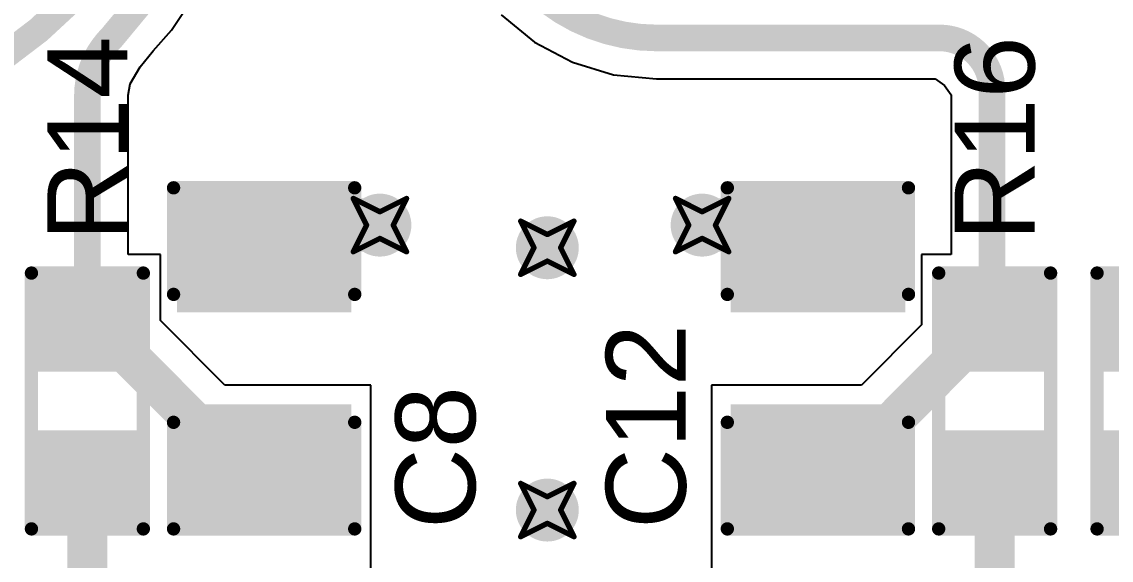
# Model space of a CAD drawing. Header units: inches. Extents: x -0.03 to 9.71, y 0.01 to 4.44.
# Drawn here: x 0.9705 to 1.3794, y 1.3198 to 1.5218 of the extents above; entities that cross this region are included whole.
import ezdxf

# ---------------------------------------------------------------- set-up
doc = ezdxf.new("R2010")
doc.units = ezdxf.units.IN
doc.header["$MEASUREMENT"] = 0
for name, color, linetype in [('Bottom Layer', 5, 'Continuous'), ('Drill Drawing', 1, 'Continuous'), ('Layer 1', 16, 'Continuous'), ('Layer 2', 76, 'Continuous'), ('Top Layer', 1, 'Continuous'), ('Top Overlay', 2, 'Continuous'), ('Top Paste', 8, 'Continuous'), ('Top Solder', 216, 'Continuous'), ('Via Holes', 16, 'Continuous')]:
    doc.layers.add(name, color=color, linetype=linetype)
doc.styles.add('Arial', font='', dxfattribs={"height": 0.2})
doc.styles.get('Arial').set_extended_font_data('Arial')

# ---------------------------------------------------------------- blocks, each defined once
blk = doc.blocks.new('R___0603_71')
at = {"layer": 'Top Layer'}
for points in [[(-0.015, 0.0175), (-0.015, -0.0175), (-0.045, -0.0175), (-0.045, 0.0175)], [(0.045, 0.0175), (0.045, -0.0175), (0.015, -0.0175), (0.015, 0.0175)]]:
    blk.add_hatch(color=1, dxfattribs=at).paths.add_polyline_path(points)
at = {"layer": 'Top Paste'}
for points in [[(-0.015, 0.0175), (-0.015, -0.0175), (-0.045, -0.0175), (-0.045, 0.0175)], [(0.045, 0.0175), (0.045, -0.0175), (0.015, -0.0175), (0.015, 0.0175)]]:
    blk.add_hatch(color=8, dxfattribs=at).paths.add_polyline_path(points)
at = {"layer": 'Top Solder'}
for points in [[(-0.011, 0.0215), (-0.011, -0.0215), (-0.049, -0.0215), (-0.049, 0.0215)], [(0.049, 0.0215), (0.049, -0.0215), (0.011, -0.0215), (0.011, 0.0215)]]:
    blk.add_hatch(color=216, dxfattribs=at).paths.add_polyline_path(points)
at = {"layer": 'Top Overlay'}
for points in [[(-0.048, 0.021, 0.005, 0.005, 0), (0.048, 0.021, 0.005, 0.005, 0)], [(-0.048, 0.021, 0.005, 0.005, 0), (-0.048, -0.021, 0.005, 0.005, 0)], [(0.048, 0.021, 0.005, 0.005, 0), (0.048, -0.021, 0.005, 0.005, 0)], [(-0.048, -0.021, 0.005, 0.005, 0), (0.048, -0.021, 0.005, 0.005, 0)]]:
    blk.add_lwpolyline(points, format="xyseb", dxfattribs=at)
for points in [[(-0.04925, 0.021, 0.0025, 0.0025, 1), (-0.04675, 0.021, 0.0025, 0.0025, 1)], [(-0.04925, 0.021, 0.0025, 0.0025, 1), (-0.04675, 0.021, 0.0025, 0.0025, 1)], [(0.04675, 0.021, 0.0025, 0.0025, 1), (0.04925, 0.021, 0.0025, 0.0025, 1)], [(0.04675, 0.021, 0.0025, 0.0025, 1), (0.04925, 0.021, 0.0025, 0.0025, 1)], [(-0.04925, -0.021, 0.0025, 0.0025, 1), (-0.04675, -0.021, 0.0025, 0.0025, 1)], [(-0.04925, -0.021, 0.0025, 0.0025, 1), (-0.04675, -0.021, 0.0025, 0.0025, 1)], [(0.04675, -0.021, 0.0025, 0.0025, 1), (0.04925, -0.021, 0.0025, 0.0025, 1)], [(0.04675, -0.021, 0.0025, 0.0025, 1), (0.04925, -0.021, 0.0025, 0.0025, 1)]]:
    blk.add_lwpolyline(points, format="xyseb", close=True, dxfattribs=at)
blk = doc.blocks.new('R___0603_75')
at = {"layer": 'Top Layer'}
for points in [[(-0.015, 0.0175), (-0.015, -0.0175), (-0.045, -0.0175), (-0.045, 0.0175)], [(0.045, 0.0175), (0.045, -0.0175), (0.015, -0.0175), (0.015, 0.0175)]]:
    blk.add_hatch(color=1, dxfattribs=at).paths.add_polyline_path(points)
at = {"layer": 'Top Paste'}
for points in [[(-0.015, 0.0175), (-0.015, -0.0175), (-0.045, -0.0175), (-0.045, 0.0175)], [(0.045, 0.0175), (0.045, -0.0175), (0.015, -0.0175), (0.015, 0.0175)]]:
    blk.add_hatch(color=8, dxfattribs=at).paths.add_polyline_path(points)
at = {"layer": 'Top Solder'}
for points in [[(-0.011, 0.0215), (-0.011, -0.0215), (-0.049, -0.0215), (-0.049, 0.0215)], [(0.049, 0.0215), (0.049, -0.0215), (0.011, -0.0215), (0.011, 0.0215)]]:
    blk.add_hatch(color=216, dxfattribs=at).paths.add_polyline_path(points)
at = {"layer": 'Top Overlay'}
for points in [[(-0.048, 0.021, 0.005, 0.005, 0), (0.048, 0.021, 0.005, 0.005, 0)], [(-0.048, 0.021, 0.005, 0.005, 0), (-0.048, -0.021, 0.005, 0.005, 0)], [(0.048, 0.021, 0.005, 0.005, 0), (0.048, -0.021, 0.005, 0.005, 0)], [(-0.048, -0.021, 0.005, 0.005, 0), (0.048, -0.021, 0.005, 0.005, 0)]]:
    blk.add_lwpolyline(points, format="xyseb", dxfattribs=at)
for points in [[(-0.04925, 0.021, 0.0025, 0.0025, 1), (-0.04675, 0.021, 0.0025, 0.0025, 1)], [(-0.04925, 0.021, 0.0025, 0.0025, 1), (-0.04675, 0.021, 0.0025, 0.0025, 1)], [(0.04675, 0.021, 0.0025, 0.0025, 1), (0.04925, 0.021, 0.0025, 0.0025, 1)], [(0.04675, 0.021, 0.0025, 0.0025, 1), (0.04925, 0.021, 0.0025, 0.0025, 1)], [(-0.04925, -0.021, 0.0025, 0.0025, 1), (-0.04675, -0.021, 0.0025, 0.0025, 1)], [(-0.04925, -0.021, 0.0025, 0.0025, 1), (-0.04675, -0.021, 0.0025, 0.0025, 1)], [(0.04675, -0.021, 0.0025, 0.0025, 1), (0.04925, -0.021, 0.0025, 0.0025, 1)], [(0.04675, -0.021, 0.0025, 0.0025, 1), (0.04925, -0.021, 0.0025, 0.0025, 1)]]:
    blk.add_lwpolyline(points, format="xyseb", close=True, dxfattribs=at)
blk = doc.blocks.new('R___0603_77')
at = {"layer": 'Top Layer'}
for points in [[(-0.015, 0.0175), (-0.015, -0.0175), (-0.045, -0.0175), (-0.045, 0.0175)], [(0.045, 0.0175), (0.045, -0.0175), (0.015, -0.0175), (0.015, 0.0175)]]:
    blk.add_hatch(color=1, dxfattribs=at).paths.add_polyline_path(points)
at = {"layer": 'Top Paste'}
for points in [[(-0.015, 0.0175), (-0.015, -0.0175), (-0.045, -0.0175), (-0.045, 0.0175)], [(0.045, 0.0175), (0.045, -0.0175), (0.015, -0.0175), (0.015, 0.0175)]]:
    blk.add_hatch(color=8, dxfattribs=at).paths.add_polyline_path(points)
at = {"layer": 'Top Solder'}
for points in [[(-0.011, 0.0215), (-0.011, -0.0215), (-0.049, -0.0215), (-0.049, 0.0215)], [(0.049, 0.0215), (0.049, -0.0215), (0.011, -0.0215), (0.011, 0.0215)]]:
    blk.add_hatch(color=216, dxfattribs=at).paths.add_polyline_path(points)
at = {"layer": 'Top Overlay'}
for points in [[(-0.048, 0.021, 0.005, 0.005, 0), (0.048, 0.021, 0.005, 0.005, 0)], [(-0.048, 0.021, 0.005, 0.005, 0), (-0.048, -0.021, 0.005, 0.005, 0)], [(0.048, 0.021, 0.005, 0.005, 0), (0.048, -0.021, 0.005, 0.005, 0)], [(-0.048, -0.021, 0.005, 0.005, 0), (0.048, -0.021, 0.005, 0.005, 0)]]:
    blk.add_lwpolyline(points, format="xyseb", dxfattribs=at)
for points in [[(-0.04925, 0.021, 0.0025, 0.0025, 1), (-0.04675, 0.021, 0.0025, 0.0025, 1)], [(-0.04925, 0.021, 0.0025, 0.0025, 1), (-0.04675, 0.021, 0.0025, 0.0025, 1)], [(0.04675, 0.021, 0.0025, 0.0025, 1), (0.04925, 0.021, 0.0025, 0.0025, 1)], [(0.04675, 0.021, 0.0025, 0.0025, 1), (0.04925, 0.021, 0.0025, 0.0025, 1)], [(-0.04925, -0.021, 0.0025, 0.0025, 1), (-0.04675, -0.021, 0.0025, 0.0025, 1)], [(-0.04925, -0.021, 0.0025, 0.0025, 1), (-0.04675, -0.021, 0.0025, 0.0025, 1)], [(0.04675, -0.021, 0.0025, 0.0025, 1), (0.04925, -0.021, 0.0025, 0.0025, 1)], [(0.04675, -0.021, 0.0025, 0.0025, 1), (0.04925, -0.021, 0.0025, 0.0025, 1)]]:
    blk.add_lwpolyline(points, format="xyseb", close=True, dxfattribs=at)
blk = doc.blocks.new('C___0805_182')
at = {"layer": 'Top Layer'}
for points in [[(-0.06, 0.03), (-0.02, 0.03), (-0.02, -0.03), (-0.06, -0.03)], [(0.02, 0.03), (0.06, 0.03), (0.06, -0.03), (0.02, -0.03)]]:
    blk.add_hatch(color=1, dxfattribs=at).paths.add_polyline_path(points)
at = {"layer": 'Top Paste'}
for points in [[(-0.06, 0.03), (-0.02, 0.03), (-0.02, -0.03), (-0.06, -0.03)], [(0.02, 0.03), (0.06, 0.03), (0.06, -0.03), (0.02, -0.03)]]:
    blk.add_hatch(color=8, dxfattribs=at).paths.add_polyline_path(points)
at = {"layer": 'Top Solder'}
for points in [[(-0.06276, 0.03276), (-0.01724, 0.03276), (-0.01724, -0.03276), (-0.06276, -0.03276)], [(0.01724, 0.03276), (0.06276, 0.03276), (0.06276, -0.03276), (0.01724, -0.03276)]]:
    blk.add_hatch(color=216, dxfattribs=at).paths.add_polyline_path(points)
at = {"layer": 'Top Overlay'}
for points in [[(-0.064, -0.034, 0.005, 0.005, 0), (-0.064, 0.034, 0.005, 0.005, 0)], [(-0.024, 0.034, 0.005, 0.005, 0), (-0.064, 0.034, 0.005, 0.005, 0)], [(0.064, 0.034, 0.005, 0.005, 0), (0.024, 0.034, 0.005, 0.005, 0)], [(0.064, -0.034, 0.005, 0.005, 0), (0.064, 0.034, 0.005, 0.005, 0)], [(-0.024, -0.034, 0.005, 0.005, 0), (-0.064, -0.034, 0.005, 0.005, 0)], [(0.064, -0.034, 0.005, 0.005, 0), (0.024, -0.034, 0.005, 0.005, 0)]]:
    blk.add_lwpolyline(points, format="xyseb", dxfattribs=at)
for points in [[(-0.06525, 0.034, 0.0025, 0.0025, 1), (-0.06275, 0.034, 0.0025, 0.0025, 1)], [(-0.06525, 0.034, 0.0025, 0.0025, 1), (-0.06275, 0.034, 0.0025, 0.0025, 1)], [(-0.02525, 0.034, 0.0025, 0.0025, 1), (-0.02275, 0.034, 0.0025, 0.0025, 1)], [(0.02275, 0.034, 0.0025, 0.0025, 1), (0.02525, 0.034, 0.0025, 0.0025, 1)], [(0.06275, 0.034, 0.0025, 0.0025, 1), (0.06525, 0.034, 0.0025, 0.0025, 1)], [(0.06275, 0.034, 0.0025, 0.0025, 1), (0.06525, 0.034, 0.0025, 0.0025, 1)], [(-0.06525, -0.034, 0.0025, 0.0025, 1), (-0.06275, -0.034, 0.0025, 0.0025, 1)], [(-0.06525, -0.034, 0.0025, 0.0025, 1), (-0.06275, -0.034, 0.0025, 0.0025, 1)], [(-0.02525, -0.034, 0.0025, 0.0025, 1), (-0.02275, -0.034, 0.0025, 0.0025, 1)], [(0.02275, -0.034, 0.0025, 0.0025, 1), (0.02525, -0.034, 0.0025, 0.0025, 1)], [(0.06275, -0.034, 0.0025, 0.0025, 1), (0.06525, -0.034, 0.0025, 0.0025, 1)], [(0.06275, -0.034, 0.0025, 0.0025, 1), (0.06525, -0.034, 0.0025, 0.0025, 1)]]:
    blk.add_lwpolyline(points, format="xyseb", close=True, dxfattribs=at)
blk = doc.blocks.new('C___0805_186')
at = {"layer": 'Top Layer'}
for points in [[(-0.06, 0.03), (-0.02, 0.03), (-0.02, -0.03), (-0.06, -0.03)], [(0.02, 0.03), (0.06, 0.03), (0.06, -0.03), (0.02, -0.03)]]:
    blk.add_hatch(color=1, dxfattribs=at).paths.add_polyline_path(points)
at = {"layer": 'Top Paste'}
for points in [[(-0.06, 0.03), (-0.02, 0.03), (-0.02, -0.03), (-0.06, -0.03)], [(0.02, 0.03), (0.06, 0.03), (0.06, -0.03), (0.02, -0.03)]]:
    blk.add_hatch(color=8, dxfattribs=at).paths.add_polyline_path(points)
at = {"layer": 'Top Solder'}
for points in [[(-0.06276, 0.03276), (-0.01724, 0.03276), (-0.01724, -0.03276), (-0.06276, -0.03276)], [(0.01724, 0.03276), (0.06276, 0.03276), (0.06276, -0.03276), (0.01724, -0.03276)]]:
    blk.add_hatch(color=216, dxfattribs=at).paths.add_polyline_path(points)
at = {"layer": 'Top Overlay'}
for points in [[(-0.064, 0.034, 0.005, 0.005, 0), (-0.064, -0.034, 0.005, 0.005, 0)], [(-0.064, 0.034, 0.005, 0.005, 0), (-0.024, 0.034, 0.005, 0.005, 0)], [(0.024, 0.034, 0.005, 0.005, 0), (0.064, 0.034, 0.005, 0.005, 0)], [(0.064, 0.034, 0.005, 0.005, 0), (0.064, -0.034, 0.005, 0.005, 0)], [(-0.064, -0.034, 0.005, 0.005, 0), (-0.024, -0.034, 0.005, 0.005, 0)], [(0.024, -0.034, 0.005, 0.005, 0), (0.064, -0.034, 0.005, 0.005, 0)]]:
    blk.add_lwpolyline(points, format="xyseb", dxfattribs=at)
for points in [[(-0.06525, 0.034, 0.0025, 0.0025, 1), (-0.06275, 0.034, 0.0025, 0.0025, 1)], [(-0.06525, 0.034, 0.0025, 0.0025, 1), (-0.06275, 0.034, 0.0025, 0.0025, 1)], [(-0.02525, 0.034, 0.0025, 0.0025, 1), (-0.02275, 0.034, 0.0025, 0.0025, 1)], [(0.02275, 0.034, 0.0025, 0.0025, 1), (0.02525, 0.034, 0.0025, 0.0025, 1)], [(0.06275, 0.034, 0.0025, 0.0025, 1), (0.06525, 0.034, 0.0025, 0.0025, 1)], [(0.06275, 0.034, 0.0025, 0.0025, 1), (0.06525, 0.034, 0.0025, 0.0025, 1)], [(-0.06525, -0.034, 0.0025, 0.0025, 1), (-0.06275, -0.034, 0.0025, 0.0025, 1)], [(-0.06525, -0.034, 0.0025, 0.0025, 1), (-0.06275, -0.034, 0.0025, 0.0025, 1)], [(-0.02525, -0.034, 0.0025, 0.0025, 1), (-0.02275, -0.034, 0.0025, 0.0025, 1)], [(0.02275, -0.034, 0.0025, 0.0025, 1), (0.02525, -0.034, 0.0025, 0.0025, 1)], [(0.06275, -0.034, 0.0025, 0.0025, 1), (0.06525, -0.034, 0.0025, 0.0025, 1)], [(0.06275, -0.034, 0.0025, 0.0025, 1), (0.06525, -0.034, 0.0025, 0.0025, 1)]]:
    blk.add_lwpolyline(points, format="xyseb", close=True, dxfattribs=at)

msp = doc.modelspace()

# ---------------------------------------------------------------- hatches: boundary and pattern name
at = {"layer": 'Bottom Layer'}
h = msp.add_hatch(color=5, dxfattribs=at)
edge = h.paths.add_edge_path()
edge.add_arc((1.10488, 1.44551), 0.01181, 0, 360)
h = msp.add_hatch(color=5, dxfattribs=at)
edge = h.paths.add_edge_path()
edge.add_arc((1.22583, 1.44551), 0.01181, 0, 360)
h = msp.add_hatch(color=5, dxfattribs=at)
edge = h.paths.add_edge_path()
edge.add_arc((1.16772, 1.43701), 0.01181, 0, 360)
h = msp.add_hatch(color=5, dxfattribs=at)
edge = h.paths.add_edge_path()
edge.add_arc((1.16772, 1.33858), 0.01181, 0, 360)
at = {"layer": 'Layer 1'}
h = msp.add_hatch(color=16, dxfattribs=at)
edge = h.paths.add_edge_path()
edge.add_arc((1.10488, 1.44551), 0.01181, 0, 360)
h = msp.add_hatch(color=16, dxfattribs=at)
edge = h.paths.add_edge_path()
edge.add_arc((1.22583, 1.44551), 0.01181, 0, 360)
h = msp.add_hatch(color=16, dxfattribs=at)
edge = h.paths.add_edge_path()
edge.add_arc((1.16772, 1.43701), 0.01181, 0, 360)
h = msp.add_hatch(color=16, dxfattribs=at)
edge = h.paths.add_edge_path()
edge.add_arc((1.16772, 1.33858), 0.01181, 0, 360)
at = {"layer": 'Layer 2'}
h = msp.add_hatch(color=76, dxfattribs=at)
edge = h.paths.add_edge_path()
edge.add_arc((1.10488, 1.44551), 0.01181, 0, 360)
h = msp.add_hatch(color=76, dxfattribs=at)
edge = h.paths.add_edge_path()
edge.add_arc((1.22583, 1.44551), 0.01181, 0, 360)
h = msp.add_hatch(color=76, dxfattribs=at)
edge = h.paths.add_edge_path()
edge.add_arc((1.16772, 1.43701), 0.01181, 0, 360)
h = msp.add_hatch(color=76, dxfattribs=at)
edge = h.paths.add_edge_path()
edge.add_arc((1.16772, 1.33858), 0.01181, 0, 360)
at = {"layer": 'Top Layer'}
h = msp.add_hatch(color=1, dxfattribs=at)
edge = h.paths.add_edge_path()
edge.add_arc((1.10488, 1.44551), 0.01181, 0, 360)
h = msp.add_hatch(color=1, dxfattribs=at)
edge = h.paths.add_edge_path()
edge.add_arc((1.22583, 1.44551), 0.01181, 0, 360)
h = msp.add_hatch(color=1, dxfattribs=at)
edge = h.paths.add_edge_path()
edge.add_arc((1.16772, 1.43701), 0.01181, 0, 360)
h = msp.add_hatch(color=1, dxfattribs=at)
edge = h.paths.add_edge_path()
edge.add_arc((1.16772, 1.33858), 0.01181, 0, 360)
at = {"layer": 'Via Holes'}
h = msp.add_hatch(color=7, dxfattribs=at)
edge = h.paths.add_edge_path()
edge.add_arc((1.10488, 1.44551), 0.00591, 0, 360)
h = msp.add_hatch(color=7, dxfattribs=at)
edge = h.paths.add_edge_path()
edge.add_arc((1.22583, 1.44551), 0.00591, 0, 360)
h = msp.add_hatch(color=7, dxfattribs=at)
edge = h.paths.add_edge_path()
edge.add_arc((1.16772, 1.43701), 0.00591, 0, 360)
h = msp.add_hatch(color=7, dxfattribs=at)
edge = h.paths.add_edge_path()
edge.add_arc((1.16772, 1.33858), 0.00591, 0, 360)

# ---------------------------------------------------------------- linework, layer by layer
at = {"layer": 'Drill Drawing'}
for points in [[(1.09488, 1.45551, 0.002, 0.002, 0), (1.10488, 1.45051, 0.002, 0.002, 0)], [(1.09488, 1.45551, 0.002, 0.002, 0), (1.09988, 1.44551, 0.002, 0.002, 0)], [(1.10488, 1.45051, 0.002, 0.002, 0), (1.11488, 1.45551, 0.002, 0.002, 0)], [(1.10988, 1.44551, 0.002, 0.002, 0), (1.11488, 1.45551, 0.002, 0.002, 0)], [(1.21583, 1.45551, 0.002, 0.002, 0), (1.22583, 1.45051, 0.002, 0.002, 0)], [(1.21583, 1.45551, 0.002, 0.002, 0), (1.22083, 1.44551, 0.002, 0.002, 0)], [(1.22583, 1.45051, 0.002, 0.002, 0), (1.23583, 1.45551, 0.002, 0.002, 0)], [(1.23083, 1.44551, 0.002, 0.002, 0), (1.23583, 1.45551, 0.002, 0.002, 0)], [(1.15772, 1.44701, 0.002, 0.002, 0), (1.16772, 1.44201, 0.002, 0.002, 0)], [(1.15772, 1.44701, 0.002, 0.002, 0), (1.16272, 1.43701, 0.002, 0.002, 0)], [(1.16772, 1.44201, 0.002, 0.002, 0), (1.17772, 1.44701, 0.002, 0.002, 0)], [(1.17272, 1.43701, 0.002, 0.002, 0), (1.17772, 1.44701, 0.002, 0.002, 0)], [(1.09488, 1.43551, 0.002, 0.002, 0), (1.09988, 1.44551, 0.002, 0.002, 0)], [(1.10988, 1.44551, 0.002, 0.002, 0), (1.11488, 1.43551, 0.002, 0.002, 0)], [(1.21583, 1.43551, 0.002, 0.002, 0), (1.22083, 1.44551, 0.002, 0.002, 0)], [(1.23083, 1.44551, 0.002, 0.002, 0), (1.23583, 1.43551, 0.002, 0.002, 0)], [(1.09488, 1.43551, 0.002, 0.002, 0), (1.10488, 1.44051, 0.002, 0.002, 0)], [(1.10488, 1.44051, 0.002, 0.002, 0), (1.11488, 1.43551, 0.002, 0.002, 0)], [(1.21583, 1.43551, 0.002, 0.002, 0), (1.22583, 1.44051, 0.002, 0.002, 0)], [(1.22583, 1.44051, 0.002, 0.002, 0), (1.23583, 1.43551, 0.002, 0.002, 0)], [(1.15772, 1.42701, 0.002, 0.002, 0), (1.16272, 1.43701, 0.002, 0.002, 0)], [(1.17272, 1.43701, 0.002, 0.002, 0), (1.17772, 1.42701, 0.002, 0.002, 0)], [(1.15772, 1.42701, 0.002, 0.002, 0), (1.16772, 1.43201, 0.002, 0.002, 0)], [(1.16772, 1.43201, 0.002, 0.002, 0), (1.17772, 1.42701, 0.002, 0.002, 0)], [(1.15772, 1.34858, 0.002, 0.002, 0), (1.16772, 1.34358, 0.002, 0.002, 0)], [(1.15772, 1.34858, 0.002, 0.002, 0), (1.16272, 1.33858, 0.002, 0.002, 0)], [(1.16772, 1.34358, 0.002, 0.002, 0), (1.17772, 1.34858, 0.002, 0.002, 0)], [(1.17272, 1.33858, 0.002, 0.002, 0), (1.17772, 1.34858, 0.002, 0.002, 0)], [(1.15772, 1.32858, 0.002, 0.002, 0), (1.16272, 1.33858, 0.002, 0.002, 0)], [(1.17272, 1.33858, 0.002, 0.002, 0), (1.17772, 1.32858, 0.002, 0.002, 0)], [(1.15772, 1.32858, 0.002, 0.002, 0), (1.16772, 1.33358, 0.002, 0.002, 0)], [(1.16772, 1.33358, 0.002, 0.002, 0), (1.17772, 1.32858, 0.002, 0.002, 0)]]:
    msp.add_lwpolyline(points, format="xyseb", dxfattribs=at)
for points in [[(1.09438, 1.45551, 0.001, 0.001, 1), (1.09538, 1.45551, 0.001, 0.001, 1)], [(1.09438, 1.45551, 0.001, 0.001, 1), (1.09538, 1.45551, 0.001, 0.001, 1)], [(1.11438, 1.45551, 0.001, 0.001, 1), (1.11538, 1.45551, 0.001, 0.001, 1)], [(1.11438, 1.45551, 0.001, 0.001, 1), (1.11538, 1.45551, 0.001, 0.001, 1)], [(1.21533, 1.45551, 0.001, 0.001, 1), (1.21633, 1.45551, 0.001, 0.001, 1)], [(1.21533, 1.45551, 0.001, 0.001, 1), (1.21633, 1.45551, 0.001, 0.001, 1)], [(1.23533, 1.45551, 0.001, 0.001, 1), (1.23633, 1.45551, 0.001, 0.001, 1)], [(1.23533, 1.45551, 0.001, 0.001, 1), (1.23633, 1.45551, 0.001, 0.001, 1)], [(1.10438, 1.45051, 0.001, 0.001, 1), (1.10538, 1.45051, 0.001, 0.001, 1)], [(1.10438, 1.45051, 0.001, 0.001, 1), (1.10538, 1.45051, 0.001, 0.001, 1)], [(1.15722, 1.44701, 0.001, 0.001, 1), (1.15822, 1.44701, 0.001, 0.001, 1)], [(1.15722, 1.44701, 0.001, 0.001, 1), (1.15822, 1.44701, 0.001, 0.001, 1)], [(1.17722, 1.44701, 0.001, 0.001, 1), (1.17822, 1.44701, 0.001, 0.001, 1)], [(1.17722, 1.44701, 0.001, 0.001, 1), (1.17822, 1.44701, 0.001, 0.001, 1)], [(1.22533, 1.45051, 0.001, 0.001, 1), (1.22633, 1.45051, 0.001, 0.001, 1)], [(1.22533, 1.45051, 0.001, 0.001, 1), (1.22633, 1.45051, 0.001, 0.001, 1)], [(1.09938, 1.44551, 0.001, 0.001, 1), (1.10038, 1.44551, 0.001, 0.001, 1)], [(1.09938, 1.44551, 0.001, 0.001, 1), (1.10038, 1.44551, 0.001, 0.001, 1)], [(1.10938, 1.44551, 0.001, 0.001, 1), (1.11038, 1.44551, 0.001, 0.001, 1)], [(1.10938, 1.44551, 0.001, 0.001, 1), (1.11038, 1.44551, 0.001, 0.001, 1)], [(1.22033, 1.44551, 0.001, 0.001, 1), (1.22133, 1.44551, 0.001, 0.001, 1)], [(1.22033, 1.44551, 0.001, 0.001, 1), (1.22133, 1.44551, 0.001, 0.001, 1)], [(1.23033, 1.44551, 0.001, 0.001, 1), (1.23133, 1.44551, 0.001, 0.001, 1)], [(1.23033, 1.44551, 0.001, 0.001, 1), (1.23133, 1.44551, 0.001, 0.001, 1)], [(1.10438, 1.44051, 0.001, 0.001, 1), (1.10538, 1.44051, 0.001, 0.001, 1)], [(1.10438, 1.44051, 0.001, 0.001, 1), (1.10538, 1.44051, 0.001, 0.001, 1)], [(1.16722, 1.44201, 0.001, 0.001, 1), (1.16822, 1.44201, 0.001, 0.001, 1)], [(1.16722, 1.44201, 0.001, 0.001, 1), (1.16822, 1.44201, 0.001, 0.001, 1)], [(1.22533, 1.44051, 0.001, 0.001, 1), (1.22633, 1.44051, 0.001, 0.001, 1)], [(1.22533, 1.44051, 0.001, 0.001, 1), (1.22633, 1.44051, 0.001, 0.001, 1)], [(1.09438, 1.43551, 0.001, 0.001, 1), (1.09538, 1.43551, 0.001, 0.001, 1)], [(1.09438, 1.43551, 0.001, 0.001, 1), (1.09538, 1.43551, 0.001, 0.001, 1)], [(1.11438, 1.43551, 0.001, 0.001, 1), (1.11538, 1.43551, 0.001, 0.001, 1)], [(1.11438, 1.43551, 0.001, 0.001, 1), (1.11538, 1.43551, 0.001, 0.001, 1)], [(1.16222, 1.43701, 0.001, 0.001, 1), (1.16322, 1.43701, 0.001, 0.001, 1)], [(1.16222, 1.43701, 0.001, 0.001, 1), (1.16322, 1.43701, 0.001, 0.001, 1)], [(1.17222, 1.43701, 0.001, 0.001, 1), (1.17322, 1.43701, 0.001, 0.001, 1)], [(1.17222, 1.43701, 0.001, 0.001, 1), (1.17322, 1.43701, 0.001, 0.001, 1)], [(1.21533, 1.43551, 0.001, 0.001, 1), (1.21633, 1.43551, 0.001, 0.001, 1)], [(1.21533, 1.43551, 0.001, 0.001, 1), (1.21633, 1.43551, 0.001, 0.001, 1)], [(1.23533, 1.43551, 0.001, 0.001, 1), (1.23633, 1.43551, 0.001, 0.001, 1)], [(1.23533, 1.43551, 0.001, 0.001, 1), (1.23633, 1.43551, 0.001, 0.001, 1)], [(1.16722, 1.43201, 0.001, 0.001, 1), (1.16822, 1.43201, 0.001, 0.001, 1)], [(1.16722, 1.43201, 0.001, 0.001, 1), (1.16822, 1.43201, 0.001, 0.001, 1)], [(1.15722, 1.42701, 0.001, 0.001, 1), (1.15822, 1.42701, 0.001, 0.001, 1)], [(1.15722, 1.42701, 0.001, 0.001, 1), (1.15822, 1.42701, 0.001, 0.001, 1)], [(1.17722, 1.42701, 0.001, 0.001, 1), (1.17822, 1.42701, 0.001, 0.001, 1)], [(1.17722, 1.42701, 0.001, 0.001, 1), (1.17822, 1.42701, 0.001, 0.001, 1)], [(1.15722, 1.34858, 0.001, 0.001, 1), (1.15822, 1.34858, 0.001, 0.001, 1)], [(1.15722, 1.34858, 0.001, 0.001, 1), (1.15822, 1.34858, 0.001, 0.001, 1)], [(1.17722, 1.34858, 0.001, 0.001, 1), (1.17822, 1.34858, 0.001, 0.001, 1)], [(1.17722, 1.34858, 0.001, 0.001, 1), (1.17822, 1.34858, 0.001, 0.001, 1)], [(1.16722, 1.34358, 0.001, 0.001, 1), (1.16822, 1.34358, 0.001, 0.001, 1)], [(1.16722, 1.34358, 0.001, 0.001, 1), (1.16822, 1.34358, 0.001, 0.001, 1)], [(1.16222, 1.33858, 0.001, 0.001, 1), (1.16322, 1.33858, 0.001, 0.001, 1)], [(1.16222, 1.33858, 0.001, 0.001, 1), (1.16322, 1.33858, 0.001, 0.001, 1)], [(1.17222, 1.33858, 0.001, 0.001, 1), (1.17322, 1.33858, 0.001, 0.001, 1)], [(1.17222, 1.33858, 0.001, 0.001, 1), (1.17322, 1.33858, 0.001, 0.001, 1)], [(1.16722, 1.33358, 0.001, 0.001, 1), (1.16822, 1.33358, 0.001, 0.001, 1)], [(1.16722, 1.33358, 0.001, 0.001, 1), (1.16822, 1.33358, 0.001, 0.001, 1)], [(1.15722, 1.32858, 0.001, 0.001, 1), (1.15822, 1.32858, 0.001, 0.001, 1)], [(1.15722, 1.32858, 0.001, 0.001, 1), (1.15822, 1.32858, 0.001, 0.001, 1)], [(1.17722, 1.32858, 0.001, 0.001, 1), (1.17822, 1.32858, 0.001, 0.001, 1)], [(1.17722, 1.32858, 0.001, 0.001, 1), (1.17822, 1.32858, 0.001, 0.001, 1)]]:
    msp.add_lwpolyline(points, format="xyseb", close=True, dxfattribs=at)
at = {"layer": 'Top Layer'}
for p, q in [((1.02664, 1.51867), (1.04167, 1.54116)), ((1.15045, 1.52446), (1.16292, 1.51423)), ((1.01982, 1.51089), (1.02664, 1.51867)), ((1.16292, 1.51423), (1.17716, 1.50662)), ((1.0149, 1.50494), (1.01982, 1.51089)), ((1.01117, 1.49848), (1.0149, 1.50493)), ((1.0149, 1.50493), (1.0149, 1.50494)), ((1.0149, 1.50493), (1.0149, 1.50493)), ((1.17716, 1.50662), (1.1926, 1.50193)), ((1.1926, 1.50193), (1.20866, 1.50035)), ((1.01033, 1.49424), (1.01117, 1.49848)), ((1.20866, 1.50035), (1.20866, 1.50045)), ((1.20866, 1.50045), (1.31329, 1.50045)), ((1.31329, 1.50045), (1.31681, 1.49791)), ((1.31681, 1.49791), (1.31935, 1.49439)), ((1.01037, 1.494), (1.01033, 1.49424)), ((1.01037, 1.43451), (1.01037, 1.494)), ((1.31935, 1.49439), (1.31935, 1.43451)), ((1.02258, 1.43451), (1.01037, 1.43451)), ((1.02258, 1.40972), (1.02258, 1.43451)), ((1.31935, 1.43451), (1.30813, 1.43451)), ((1.30813, 1.43451), (1.30813, 1.40814)), ((1.04667, 1.38551), (1.02258, 1.40972)), ((1.30813, 1.40814), (1.28561, 1.38551)), ((1.10142, 1.38551), (1.04667, 1.38551)), ((1.10142, 1.32551), (1.10142, 1.38551)), ((1.28561, 1.38551), (1.22929, 1.38551)), ((1.22929, 1.38551), (1.22929, 1.32551)), ((1.10142, 1.31984), (1.10142, 1.32551)), ((1.10142, 1.32551), (1.10142, 1.32551)), ((1.22929, 1.32551), (1.22929, 1.32551)), ((1.22929, 1.32551), (1.22929, 1.31984)), ((1.10142, 1.25984), (1.10142, 1.31984)), ((1.10142, 1.31984), (1.10142, 1.31984)), ((1.22929, 1.31984), (1.22929, 1.31984)), ((1.22929, 1.31984), (1.22929, 1.25984))]:
    msp.add_line(p, q, dxfattribs=at)
for points in [[(1.05394, 1.64457, 0.01, 0.01, -0.18674), (1.00409, 1.51575, 0.01, 0.01, 0)], [(1.03425, 1.64208, 0.01, 0.01, -0.247076), (0.96432, 1.50921, 0.01, 0.01, 0)], [(1.01457, 1.63877, 0.01, 0.01, -0.414214), (0.88367, 1.50787, 0.01, 0.01, 0)], [(1.20866, 1.51575, 0.01, 0.01, -0.414214), (1.14173, 1.58268, 0.01, 0.01, 0)], [(1.37008, 1.53543, 0.01, 0.01, -0.414214), (1.39508, 1.51043, 0.01, 0.01, 0)], [(0.99508, 1.494, 0.01, 0.01, -0.177969), (1.0024, 1.51392, 0.01, 0.01, 0)], [(1.0024, 1.51392, 0.01, 0.01, -0.020227), (1.00409, 1.51575, 0.01, 0.01, 0)], [(1.20866, 1.51575, 0.01, 0.01, 0), (1.31496, 1.51575, 0.01, 0.01, 0)], [(1.31496, 1.51575, 0.01, 0.01, 0), (1.31496, 1.51575, 0.01, 0.01, 0)], [(1.31496, 1.51575, 0.01, 0.01, -0.414214), (1.33465, 1.49606, 0.01, 0.01, 0)], [(1.33465, 1.40951, 0.01, 0.01, 0), (1.33465, 1.49606, 0.01, 0.01, 0)], [(0.99508, 1.40951, 0.01, 0.01, 0), (0.99508, 1.494, 0.01, 0.01, 0)], [(1.06142, 1.44551, 0.02, 0.02, 0), (1.10488, 1.44551, 0.02, 0.02, 0)], [(1.22583, 1.44551, 0.02, 0.02, 0), (1.26929, 1.44551, 0.02, 0.02, 0)], [(0.99508, 1.40951, 0.015, 0.015, 0), (1.00508, 1.40201, 0.015, 0.015, 0)], [(1.3272, 1.40201, 0.015, 0.015, 0), (1.33467, 1.40951, 0.015, 0.015, 0)], [(1.32488, 1.40264, 0.01, 0.01, 0), (1.33563, 1.41339, 0.01, 0.01, 0)], [(1.00508, 1.40201, 0.015, 0.015, 0), (1.03892, 1.36801, 0.015, 0.015, 0)], [(1.29179, 1.36643, 0.015, 0.015, 0), (1.3272, 1.40201, 0.015, 0.015, 0)], [(1.03892, 1.36801, 0.015, 0.015, 0), (1.06142, 1.35551, 0.015, 0.015, 0)], [(1.26929, 1.35551, 0.015, 0.015, 0), (1.29179, 1.36643, 0.015, 0.015, 0)], [(0.99508, 1.29584, 0.015, 0.015, 0), (0.99508, 1.34951, 0.015, 0.015, 0)], [(1.33563, 1.29584, 0.015, 0.015, 0), (1.33563, 1.34951, 0.015, 0.015, 0)]]:
    msp.add_lwpolyline(points, format="xyseb", dxfattribs=at)
for points in [[(0.9999, 1.51392, 0.005, 0.005, 1), (1.0049, 1.51392, 0.005, 0.005, 1)], [(0.9999, 1.51392, 0.005, 0.005, 1), (1.0049, 1.51392, 0.005, 0.005, 1)], [(1.00159, 1.51575, 0.005, 0.005, 1), (1.00659, 1.51575, 0.005, 0.005, 1)], [(1.00159, 1.51575, 0.005, 0.005, 1), (1.00659, 1.51575, 0.005, 0.005, 1)], [(1.20616, 1.51575, 0.005, 0.005, 1), (1.21116, 1.51575, 0.005, 0.005, 1)], [(1.20616, 1.51575, 0.005, 0.005, 1), (1.21116, 1.51575, 0.005, 0.005, 1)], [(1.31246, 1.51575, 0.005, 0.005, 1), (1.31746, 1.51575, 0.005, 0.005, 1)], [(1.31246, 1.51575, 0.005, 0.005, 1), (1.31746, 1.51575, 0.005, 0.005, 1)], [(1.31246, 1.51575, 0.005, 0.005, 1), (1.31746, 1.51575, 0.005, 0.005, 1)], [(1.31246, 1.51575, 0.005, 0.005, 1), (1.31746, 1.51575, 0.005, 0.005, 1)], [(1.33215, 1.49606, 0.005, 0.005, 1), (1.33715, 1.49606, 0.005, 0.005, 1)], [(1.33215, 1.49606, 0.005, 0.005, 1), (1.33715, 1.49606, 0.005, 0.005, 1)], [(0.99258, 1.494, 0.005, 0.005, 1), (0.99758, 1.494, 0.005, 0.005, 1)], [(0.99258, 1.494, 0.005, 0.005, 1), (0.99758, 1.494, 0.005, 0.005, 1)], [(1.05642, 1.44551, 0.01, 0.01, 1), (1.06642, 1.44551, 0.01, 0.01, 1)], [(1.09988, 1.44551, 0.01, 0.01, 1), (1.10988, 1.44551, 0.01, 0.01, 1)], [(1.22083, 1.44551, 0.01, 0.01, 1), (1.23083, 1.44551, 0.01, 0.01, 1)], [(1.26429, 1.44551, 0.01, 0.01, 1), (1.27429, 1.44551, 0.01, 0.01, 1)], [(0.99133, 1.40951, 0.0075, 0.0075, 1), (0.99883, 1.40951, 0.0075, 0.0075, 1)], [(1.33092, 1.40951, 0.0075, 0.0075, 1), (1.33842, 1.40951, 0.0075, 0.0075, 1)], [(1.33313, 1.41339, 0.005, 0.005, 1), (1.33813, 1.41339, 0.005, 0.005, 1)], [(0.99258, 1.40951, 0.005, 0.005, 1), (0.99758, 1.40951, 0.005, 0.005, 1)], [(1.33215, 1.40951, 0.005, 0.005, 1), (1.33715, 1.40951, 0.005, 0.005, 1)], [(1.00133, 1.40201, 0.0075, 0.0075, 1), (1.00883, 1.40201, 0.0075, 0.0075, 1)], [(1.00133, 1.40201, 0.0075, 0.0075, 1), (1.00883, 1.40201, 0.0075, 0.0075, 1)], [(1.32345, 1.40201, 0.0075, 0.0075, 1), (1.33095, 1.40201, 0.0075, 0.0075, 1)], [(1.32345, 1.40201, 0.0075, 0.0075, 1), (1.33095, 1.40201, 0.0075, 0.0075, 1)], [(1.32238, 1.40264, 0.005, 0.005, 1), (1.32738, 1.40264, 0.005, 0.005, 1)], [(1.03517, 1.36801, 0.0075, 0.0075, 1), (1.04267, 1.36801, 0.0075, 0.0075, 1)], [(1.03517, 1.36801, 0.0075, 0.0075, 1), (1.04267, 1.36801, 0.0075, 0.0075, 1)], [(1.28804, 1.36643, 0.0075, 0.0075, 1), (1.29554, 1.36643, 0.0075, 0.0075, 1)], [(1.28804, 1.36643, 0.0075, 0.0075, 1), (1.29554, 1.36643, 0.0075, 0.0075, 1)], [(1.05767, 1.35551, 0.0075, 0.0075, 1), (1.06517, 1.35551, 0.0075, 0.0075, 1)], [(1.26554, 1.35551, 0.0075, 0.0075, 1), (1.27304, 1.35551, 0.0075, 0.0075, 1)], [(0.99133, 1.34951, 0.0075, 0.0075, 1), (0.99883, 1.34951, 0.0075, 0.0075, 1)], [(1.33188, 1.34951, 0.0075, 0.0075, 1), (1.33938, 1.34951, 0.0075, 0.0075, 1)]]:
    msp.add_lwpolyline(points, format="xyseb", close=True, dxfattribs=at)

# ---------------------------------------------------------------- block references
for name, p, rotation in [('C___0805_186', (1.06142, 1.39551), 90), ('C___0805_182', (1.26929, 1.39551), 270), ('R___0603_77', (0.99508, 1.37951), 90), ('R___0603_75', (1.33563, 1.37951), 90), ('R___0603_71', (1.39508, 1.37951), 90)]:
    msp.add_blockref(name, p, dxfattribs=dict(rotation=rotation))

# ---------------------------------------------------------------- texts
at = {"layer": 'Top Overlay', "style": 'Arial'}
for s, p in [('R14', (1.01007, 1.43949)), ('R16', (1.35063, 1.43949)), ('C12', (1.21969, 1.33151)), ('C8', (1.14069, 1.33151))]:
    msp.add_text(s, height=0.03, rotation=90, dxfattribs=at).set_placement(p)

doc.saveas('drawing.dxf')
